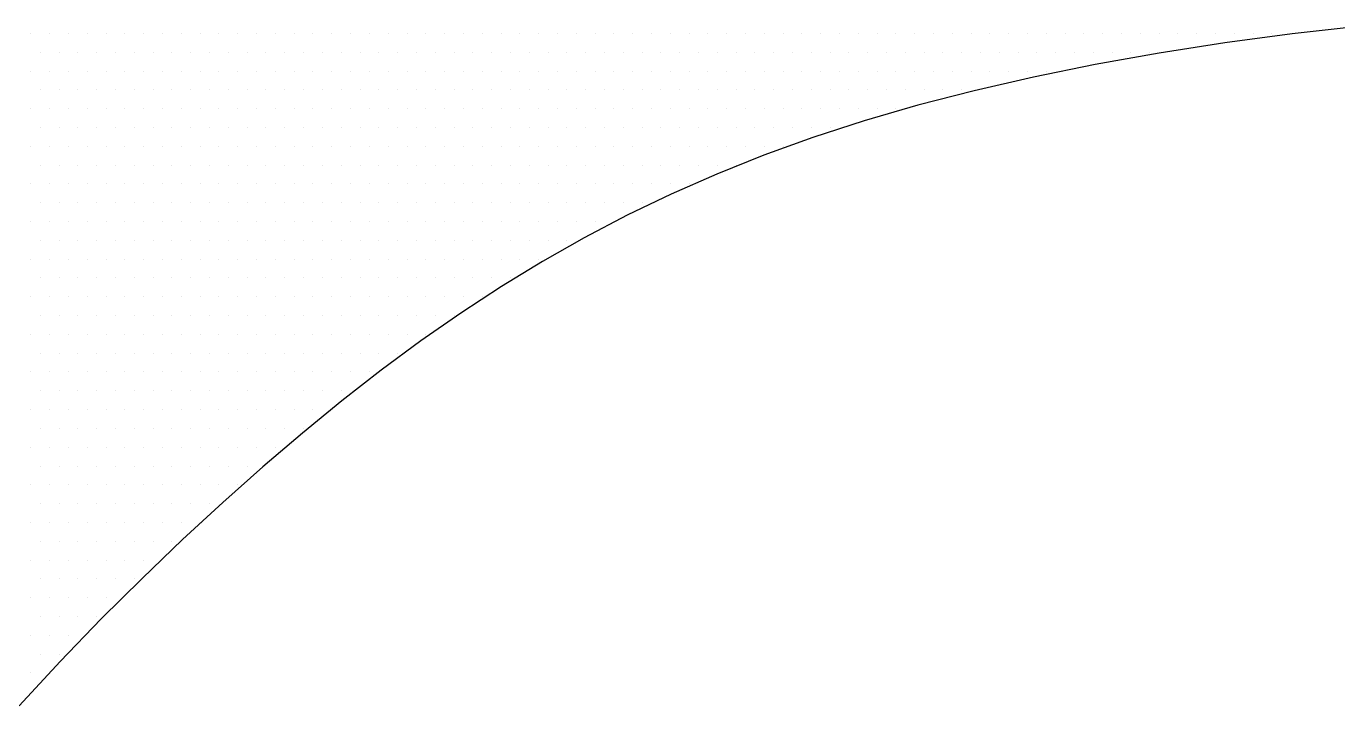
# Model space of a CAD drawing. Extents: x -427 to 62994, y 410 to 109394.
# Drawn here: x -42.989 to -42.435, y 609.871 to 610.158 of the extents above; entities that cross this region are included whole.
import ezdxf

# ---------------------------------------------------------------- set-up
doc = ezdxf.new("R2010")
doc.units = 0
doc.header["$MEASUREMENT"] = 0
doc.layers.add('LIN010CO', color=2, linetype='Continuous')

# ---------------------------------------------------------------- blocks, each defined once
blk = doc.blocks.new('*X43')
at = {"color": 0}
for p, q in [((261.794625, 628.32615), (261.794625, 628.32615)), ((261.800975, 628.32615), (261.800975, 628.32615)), ((261.807325, 628.32615), (261.807325, 628.32615)), ((261.813675, 628.32615), (261.813675, 628.32615)), ((261.820025, 628.32615), (261.820025, 628.32615)), ((261.826375, 628.32615), (261.826375, 628.32615)), ((261.832725, 628.32615), (261.832725, 628.32615)), ((261.839075, 628.32615), (261.839075, 628.32615)), ((261.845425, 628.32615), (261.845425, 628.32615)), ((261.851775, 628.32615), (261.851775, 628.32615)), ((261.858125, 628.32615), (261.858125, 628.32615)), ((261.864475, 628.32615), (261.864475, 628.32615)), ((261.870825, 628.32615), (261.870825, 628.32615)), ((261.877175, 628.32615), (261.877175, 628.32615)), ((261.883525, 628.32615), (261.883525, 628.32615)), ((261.889875, 628.32615), (261.889875, 628.32615)), ((261.896225, 628.32615), (261.896225, 628.32615)), ((261.902575, 628.32615), (261.902575, 628.32615)), ((261.908925, 628.32615), (261.908925, 628.32615)), ((261.915275, 628.32615), (261.915275, 628.32615)), ((261.921625, 628.32615), (261.921625, 628.32615)), ((261.927975, 628.32615), (261.927975, 628.32615)), ((261.934325, 628.32615), (261.934325, 628.32615)), ((261.940675, 628.32615), (261.940675, 628.32615)), ((261.947025, 628.32615), (261.947025, 628.32615)), ((261.953375, 628.32615), (261.953375, 628.32615)), ((261.959725, 628.32615), (261.959725, 628.32615)), ((261.966075, 628.32615), (261.966075, 628.32615)), ((261.972425, 628.32615), (261.972425, 628.32615)), ((261.978775, 628.32615), (261.978775, 628.32615)), ((261.985125, 628.32615), (261.985125, 628.32615)), ((261.991475, 628.32615), (261.991475, 628.32615)), ((261.997825, 628.32615), (261.997825, 628.32615)), ((262.004175, 628.32615), (262.004175, 628.32615)), ((262.010525, 628.32615), (262.010525, 628.32615)), ((262.016875, 628.32615), (262.016875, 628.32615)), ((262.023225, 628.32615), (262.023225, 628.32615)), ((262.029575, 628.32615), (262.029575, 628.32615)), ((262.035925, 628.32615), (262.035925, 628.32615)), ((262.042275, 628.32615), (262.042275, 628.32615)), ((262.048625, 628.32615), (262.048625, 628.32615)), ((262.054975, 628.32615), (262.054975, 628.32615)), ((262.061325, 628.32615), (262.061325, 628.32615)), ((262.067675, 628.32615), (262.067675, 628.32615)), ((262.074025, 628.32615), (262.074025, 628.32615)), ((262.080375, 628.32615), (262.080375, 628.32615)), ((262.086725, 628.32615), (262.086725, 628.32615)), ((262.093075, 628.32615), (262.093075, 628.32615)), ((262.099425, 628.32615), (262.099425, 628.32615)), ((262.105775, 628.32615), (262.105775, 628.32615)), ((262.112125, 628.32615), (262.112125, 628.32615)), ((262.118475, 628.32615), (262.118475, 628.32615)), ((262.124825, 628.32615), (262.124825, 628.32615)), ((262.131175, 628.32615), (262.131175, 628.32615)), ((262.137525, 628.32615), (262.137525, 628.32615)), ((262.143875, 628.32615), (262.143875, 628.32615)), ((262.150225, 628.32615), (262.150225, 628.32615)), ((262.156575, 628.32615), (262.156575, 628.32615)), ((262.162925, 628.32615), (262.162925, 628.32615)), ((262.169275, 628.32615), (262.169275, 628.32615)), ((262.175625, 628.32615), (262.175625, 628.32615)), ((262.181975, 628.32615), (262.181975, 628.32615)), ((262.188325, 628.32615), (262.188325, 628.32615)), ((262.194675, 628.32615), (262.194675, 628.32615)), ((262.201025, 628.32615), (262.201025, 628.32615)), ((262.207375, 628.32615), (262.207375, 628.32615)), ((262.213725, 628.32615), (262.213725, 628.32615)), ((262.220075, 628.32615), (262.220075, 628.32615)), ((261.84225, 628.3198), (261.84225, 628.3198)), ((261.8486, 628.3198), (261.8486, 628.3198)), ((261.85495, 628.3198), (261.85495, 628.3198)), ((261.8613, 628.3198), (261.8613, 628.3198)), ((261.86765, 628.3198), (261.86765, 628.3198)), ((261.874, 628.3198), (261.874, 628.3198)), ((261.88035, 628.3198), (261.88035, 628.3198)), ((261.8867, 628.3198), (261.8867, 628.3198)), ((261.89305, 628.3198), (261.89305, 628.3198)), ((261.8994, 628.3198), (261.8994, 628.3198)), ((261.90575, 628.3198), (261.90575, 628.3198)), ((261.9121, 628.3198), (261.9121, 628.3198)), ((261.91845, 628.3198), (261.91845, 628.3198)), ((261.9248, 628.3198), (261.9248, 628.3198)), ((261.93115, 628.3198), (261.93115, 628.3198)), ((261.9375, 628.3198), (261.9375, 628.3198)), ((261.94385, 628.3198), (261.94385, 628.3198)), ((261.9502, 628.3198), (261.9502, 628.3198)), ((261.95655, 628.3198), (261.95655, 628.3198)), ((261.9629, 628.3198), (261.9629, 628.3198)), ((261.96925, 628.3198), (261.96925, 628.3198)), ((261.9756, 628.3198), (261.9756, 628.3198)), ((261.98195, 628.3198), (261.98195, 628.3198)), ((261.9883, 628.3198), (261.9883, 628.3198)), ((261.99465, 628.3198), (261.99465, 628.3198)), ((262.001, 628.3198), (262.001, 628.3198)), ((262.00735, 628.3198), (262.00735, 628.3198)), ((262.0137, 628.3198), (262.0137, 628.3198)), ((262.02005, 628.3198), (262.02005, 628.3198)), ((262.0264, 628.3198), (262.0264, 628.3198)), ((262.03275, 628.3198), (262.03275, 628.3198)), ((262.0391, 628.3198), (262.0391, 628.3198)), ((262.04545, 628.3198), (262.04545, 628.3198)), ((262.0518, 628.3198), (262.0518, 628.3198)), ((262.05815, 628.3198), (262.05815, 628.3198)), ((262.0645, 628.3198), (262.0645, 628.3198)), ((262.07085, 628.3198), (262.07085, 628.3198)), ((262.0772, 628.3198), (262.0772, 628.3198)), ((262.08355, 628.3198), (262.08355, 628.3198)), ((262.0899, 628.3198), (262.0899, 628.3198)), ((262.09625, 628.3198), (262.09625, 628.3198)), ((262.1026, 628.3198), (262.1026, 628.3198)), ((262.10895, 628.3198), (262.10895, 628.3198)), ((262.1153, 628.3198), (262.1153, 628.3198)), ((262.12165, 628.3198), (262.12165, 628.3198)), ((262.128, 628.3198), (262.128, 628.3198)), ((262.13435, 628.3198), (262.13435, 628.3198)), ((262.1407, 628.3198), (262.1407, 628.3198)), ((262.14705, 628.3198), (262.14705, 628.3198)), ((262.1534, 628.3198), (262.1534, 628.3198)), ((262.15975, 628.3198), (262.15975, 628.3198)), ((262.1661, 628.3198), (262.1661, 628.3198)), ((262.17245, 628.3198), (262.17245, 628.3198)), ((262.1788, 628.3198), (262.1788, 628.3198)), ((262.18515, 628.3198), (262.18515, 628.3198)), ((262.1915, 628.3198), (262.1915, 628.3198)), ((262.19785, 628.3198), (262.19785, 628.3198)), ((262.2042, 628.3198), (262.2042, 628.3198)), ((262.21055, 628.3198), (262.21055, 628.3198)), ((262.2169, 628.3198), (262.2169, 628.3198)), ((261.877175, 628.31345), (261.877175, 628.31345)), ((261.883525, 628.31345), (261.883525, 628.31345)), ((261.889875, 628.31345), (261.889875, 628.31345)), ((261.896225, 628.31345), (261.896225, 628.31345)), ((261.902575, 628.31345), (261.902575, 628.31345)), ((261.908925, 628.31345), (261.908925, 628.31345)), ((261.915275, 628.31345), (261.915275, 628.31345)), ((261.921625, 628.31345), (261.921625, 628.31345)), ((261.927975, 628.31345), (261.927975, 628.31345)), ((261.934325, 628.31345), (261.934325, 628.31345)), ((261.940675, 628.31345), (261.940675, 628.31345)), ((261.947025, 628.31345), (261.947025, 628.31345)), ((261.953375, 628.31345), (261.953375, 628.31345)), ((261.959725, 628.31345), (261.959725, 628.31345)), ((261.966075, 628.31345), (261.966075, 628.31345)), ((261.972425, 628.31345), (261.972425, 628.31345)), ((261.978775, 628.31345), (261.978775, 628.31345)), ((261.985125, 628.31345), (261.985125, 628.31345)), ((261.991475, 628.31345), (261.991475, 628.31345)), ((261.997825, 628.31345), (261.997825, 628.31345)), ((262.004175, 628.31345), (262.004175, 628.31345)), ((262.010525, 628.31345), (262.010525, 628.31345)), ((262.016875, 628.31345), (262.016875, 628.31345)), ((262.023225, 628.31345), (262.023225, 628.31345)), ((262.029575, 628.31345), (262.029575, 628.31345)), ((262.035925, 628.31345), (262.035925, 628.31345)), ((262.042275, 628.31345), (262.042275, 628.31345)), ((262.048625, 628.31345), (262.048625, 628.31345)), ((262.054975, 628.31345), (262.054975, 628.31345)), ((262.061325, 628.31345), (262.061325, 628.31345)), ((262.067675, 628.31345), (262.067675, 628.31345)), ((262.074025, 628.31345), (262.074025, 628.31345)), ((262.080375, 628.31345), (262.080375, 628.31345)), ((262.086725, 628.31345), (262.086725, 628.31345)), ((262.093075, 628.31345), (262.093075, 628.31345)), ((262.099425, 628.31345), (262.099425, 628.31345)), ((262.105775, 628.31345), (262.105775, 628.31345)), ((262.112125, 628.31345), (262.112125, 628.31345)), ((262.118475, 628.31345), (262.118475, 628.31345)), ((262.124825, 628.31345), (262.124825, 628.31345)), ((262.131175, 628.31345), (262.131175, 628.31345)), ((262.137525, 628.31345), (262.137525, 628.31345)), ((262.143875, 628.31345), (262.143875, 628.31345)), ((262.150225, 628.31345), (262.150225, 628.31345)), ((262.156575, 628.31345), (262.156575, 628.31345)), ((262.162925, 628.31345), (262.162925, 628.31345)), ((262.169275, 628.31345), (262.169275, 628.31345)), ((262.175625, 628.31345), (262.175625, 628.31345)), ((262.181975, 628.31345), (262.181975, 628.31345)), ((262.188325, 628.31345), (262.188325, 628.31345)), ((262.194675, 628.31345), (262.194675, 628.31345)), ((262.201025, 628.31345), (262.201025, 628.31345)), ((262.207375, 628.31345), (262.207375, 628.31345)), ((262.213725, 628.31345), (262.213725, 628.31345)), ((262.220075, 628.31345), (262.220075, 628.31345)), ((261.90575, 628.3071), (261.90575, 628.3071)), ((261.9121, 628.3071), (261.9121, 628.3071)), ((261.91845, 628.3071), (261.91845, 628.3071)), ((261.9248, 628.3071), (261.9248, 628.3071)), ((261.93115, 628.3071), (261.93115, 628.3071)), ((261.9375, 628.3071), (261.9375, 628.3071)), ((261.94385, 628.3071), (261.94385, 628.3071)), ((261.9502, 628.3071), (261.9502, 628.3071)), ((261.95655, 628.3071), (261.95655, 628.3071)), ((261.9629, 628.3071), (261.9629, 628.3071)), ((261.96925, 628.3071), (261.96925, 628.3071)), ((261.9756, 628.3071), (261.9756, 628.3071)), ((261.98195, 628.3071), (261.98195, 628.3071)), ((261.9883, 628.3071), (261.9883, 628.3071)), ((261.99465, 628.3071), (261.99465, 628.3071)), ((262.001, 628.3071), (262.001, 628.3071)), ((262.00735, 628.3071), (262.00735, 628.3071)), ((262.0137, 628.3071), (262.0137, 628.3071)), ((262.02005, 628.3071), (262.02005, 628.3071)), ((262.0264, 628.3071), (262.0264, 628.3071)), ((262.03275, 628.3071), (262.03275, 628.3071)), ((262.0391, 628.3071), (262.0391, 628.3071)), ((262.04545, 628.3071), (262.04545, 628.3071)), ((262.0518, 628.3071), (262.0518, 628.3071)), ((262.05815, 628.3071), (262.05815, 628.3071)), ((262.0645, 628.3071), (262.0645, 628.3071)), ((262.07085, 628.3071), (262.07085, 628.3071)), ((262.0772, 628.3071), (262.0772, 628.3071)), ((262.08355, 628.3071), (262.08355, 628.3071)), ((262.0899, 628.3071), (262.0899, 628.3071)), ((262.09625, 628.3071), (262.09625, 628.3071)), ((262.1026, 628.3071), (262.1026, 628.3071)), ((262.10895, 628.3071), (262.10895, 628.3071)), ((262.1153, 628.3071), (262.1153, 628.3071)), ((262.12165, 628.3071), (262.12165, 628.3071)), ((262.128, 628.3071), (262.128, 628.3071)), ((262.13435, 628.3071), (262.13435, 628.3071)), ((262.1407, 628.3071), (262.1407, 628.3071)), ((262.14705, 628.3071), (262.14705, 628.3071)), ((262.1534, 628.3071), (262.1534, 628.3071)), ((262.15975, 628.3071), (262.15975, 628.3071)), ((262.1661, 628.3071), (262.1661, 628.3071)), ((262.17245, 628.3071), (262.17245, 628.3071)), ((262.1788, 628.3071), (262.1788, 628.3071)), ((262.18515, 628.3071), (262.18515, 628.3071)), ((262.1915, 628.3071), (262.1915, 628.3071)), ((262.19785, 628.3071), (262.19785, 628.3071)), ((262.2042, 628.3071), (262.2042, 628.3071)), ((262.21055, 628.3071), (262.21055, 628.3071)), ((262.2169, 628.3071), (262.2169, 628.3071)), ((261.927975, 628.30075), (261.927975, 628.30075)), ((261.934325, 628.30075), (261.934325, 628.30075)), ((261.940675, 628.30075), (261.940675, 628.30075)), ((261.947025, 628.30075), (261.947025, 628.30075)), ((261.953375, 628.30075), (261.953375, 628.30075)), ((261.959725, 628.30075), (261.959725, 628.30075)), ((261.966075, 628.30075), (261.966075, 628.30075)), ((261.972425, 628.30075), (261.972425, 628.30075)), ((261.978775, 628.30075), (261.978775, 628.30075)), ((261.985125, 628.30075), (261.985125, 628.30075)), ((261.991475, 628.30075), (261.991475, 628.30075)), ((261.997825, 628.30075), (261.997825, 628.30075)), ((262.004175, 628.30075), (262.004175, 628.30075)), ((262.010525, 628.30075), (262.010525, 628.30075)), ((262.016875, 628.30075), (262.016875, 628.30075)), ((262.023225, 628.30075), (262.023225, 628.30075)), ((262.029575, 628.30075), (262.029575, 628.30075)), ((262.035925, 628.30075), (262.035925, 628.30075)), ((262.042275, 628.30075), (262.042275, 628.30075)), ((262.048625, 628.30075), (262.048625, 628.30075)), ((262.054975, 628.30075), (262.054975, 628.30075)), ((262.061325, 628.30075), (262.061325, 628.30075)), ((262.067675, 628.30075), (262.067675, 628.30075)), ((262.074025, 628.30075), (262.074025, 628.30075)), ((262.080375, 628.30075), (262.080375, 628.30075)), ((262.086725, 628.30075), (262.086725, 628.30075)), ((262.093075, 628.30075), (262.093075, 628.30075)), ((262.099425, 628.30075), (262.099425, 628.30075)), ((262.105775, 628.30075), (262.105775, 628.30075)), ((262.112125, 628.30075), (262.112125, 628.30075)), ((262.118475, 628.30075), (262.118475, 628.30075)), ((262.124825, 628.30075), (262.124825, 628.30075)), ((262.131175, 628.30075), (262.131175, 628.30075)), ((262.137525, 628.30075), (262.137525, 628.30075)), ((262.143875, 628.30075), (262.143875, 628.30075)), ((262.150225, 628.30075), (262.150225, 628.30075)), ((262.156575, 628.30075), (262.156575, 628.30075)), ((262.162925, 628.30075), (262.162925, 628.30075)), ((262.169275, 628.30075), (262.169275, 628.30075)), ((262.175625, 628.30075), (262.175625, 628.30075)), ((262.181975, 628.30075), (262.181975, 628.30075)), ((262.188325, 628.30075), (262.188325, 628.30075)), ((262.194675, 628.30075), (262.194675, 628.30075)), ((262.201025, 628.30075), (262.201025, 628.30075)), ((262.207375, 628.30075), (262.207375, 628.30075)), ((262.213725, 628.30075), (262.213725, 628.30075)), ((262.220075, 628.30075), (262.220075, 628.30075)), ((261.9502, 628.2944), (261.9502, 628.2944)), ((261.95655, 628.2944), (261.95655, 628.2944)), ((261.9629, 628.2944), (261.9629, 628.2944)), ((261.96925, 628.2944), (261.96925, 628.2944)), ((261.9756, 628.2944), (261.9756, 628.2944)), ((261.98195, 628.2944), (261.98195, 628.2944)), ((261.9883, 628.2944), (261.9883, 628.2944)), ((261.99465, 628.2944), (261.99465, 628.2944)), ((262.001, 628.2944), (262.001, 628.2944)), ((262.00735, 628.2944), (262.00735, 628.2944)), ((262.0137, 628.2944), (262.0137, 628.2944)), ((262.02005, 628.2944), (262.02005, 628.2944)), ((262.0264, 628.2944), (262.0264, 628.2944)), ((262.03275, 628.2944), (262.03275, 628.2944)), ((262.0391, 628.2944), (262.0391, 628.2944)), ((262.04545, 628.2944), (262.04545, 628.2944)), ((262.0518, 628.2944), (262.0518, 628.2944)), ((262.05815, 628.2944), (262.05815, 628.2944)), ((262.0645, 628.2944), (262.0645, 628.2944)), ((262.07085, 628.2944), (262.07085, 628.2944)), ((262.0772, 628.2944), (262.0772, 628.2944)), ((262.08355, 628.2944), (262.08355, 628.2944)), ((262.0899, 628.2944), (262.0899, 628.2944)), ((262.09625, 628.2944), (262.09625, 628.2944)), ((262.1026, 628.2944), (262.1026, 628.2944)), ((262.10895, 628.2944), (262.10895, 628.2944)), ((262.1153, 628.2944), (262.1153, 628.2944)), ((262.12165, 628.2944), (262.12165, 628.2944)), ((262.128, 628.2944), (262.128, 628.2944)), ((262.13435, 628.2944), (262.13435, 628.2944)), ((262.1407, 628.2944), (262.1407, 628.2944)), ((262.14705, 628.2944), (262.14705, 628.2944)), ((262.1534, 628.2944), (262.1534, 628.2944)), ((262.15975, 628.2944), (262.15975, 628.2944)), ((262.1661, 628.2944), (262.1661, 628.2944)), ((262.17245, 628.2944), (262.17245, 628.2944)), ((262.1788, 628.2944), (262.1788, 628.2944)), ((262.18515, 628.2944), (262.18515, 628.2944)), ((262.1915, 628.2944), (262.1915, 628.2944)), ((262.19785, 628.2944), (262.19785, 628.2944)), ((262.2042, 628.2944), (262.2042, 628.2944)), ((262.21055, 628.2944), (262.21055, 628.2944)), ((262.2169, 628.2944), (262.2169, 628.2944)), ((261.966075, 628.28805), (261.966075, 628.28805)), ((261.972425, 628.28805), (261.972425, 628.28805)), ((261.978775, 628.28805), (261.978775, 628.28805)), ((261.985125, 628.28805), (261.985125, 628.28805)), ((261.991475, 628.28805), (261.991475, 628.28805)), ((261.997825, 628.28805), (261.997825, 628.28805)), ((262.004175, 628.28805), (262.004175, 628.28805)), ((262.010525, 628.28805), (262.010525, 628.28805)), ((262.016875, 628.28805), (262.016875, 628.28805)), ((262.023225, 628.28805), (262.023225, 628.28805)), ((262.029575, 628.28805), (262.029575, 628.28805)), ((262.035925, 628.28805), (262.035925, 628.28805)), ((262.042275, 628.28805), (262.042275, 628.28805)), ((262.048625, 628.28805), (262.048625, 628.28805)), ((262.054975, 628.28805), (262.054975, 628.28805)), ((262.061325, 628.28805), (262.061325, 628.28805)), ((262.067675, 628.28805), (262.067675, 628.28805)), ((262.074025, 628.28805), (262.074025, 628.28805)), ((262.080375, 628.28805), (262.080375, 628.28805)), ((262.086725, 628.28805), (262.086725, 628.28805)), ((262.093075, 628.28805), (262.093075, 628.28805)), ((262.099425, 628.28805), (262.099425, 628.28805)), ((262.105775, 628.28805), (262.105775, 628.28805)), ((262.112125, 628.28805), (262.112125, 628.28805)), ((262.118475, 628.28805), (262.118475, 628.28805)), ((262.124825, 628.28805), (262.124825, 628.28805)), ((262.131175, 628.28805), (262.131175, 628.28805)), ((262.137525, 628.28805), (262.137525, 628.28805)), ((262.143875, 628.28805), (262.143875, 628.28805)), ((262.150225, 628.28805), (262.150225, 628.28805)), ((262.156575, 628.28805), (262.156575, 628.28805)), ((262.162925, 628.28805), (262.162925, 628.28805)), ((262.169275, 628.28805), (262.169275, 628.28805)), ((262.175625, 628.28805), (262.175625, 628.28805)), ((262.181975, 628.28805), (262.181975, 628.28805)), ((262.188325, 628.28805), (262.188325, 628.28805)), ((262.194675, 628.28805), (262.194675, 628.28805)), ((262.201025, 628.28805), (262.201025, 628.28805)), ((262.207375, 628.28805), (262.207375, 628.28805)), ((262.213725, 628.28805), (262.213725, 628.28805)), ((262.220075, 628.28805), (262.220075, 628.28805)), ((261.98195, 628.2817), (261.98195, 628.2817)), ((261.9883, 628.2817), (261.9883, 628.2817)), ((261.99465, 628.2817), (261.99465, 628.2817)), ((262.001, 628.2817), (262.001, 628.2817)), ((262.00735, 628.2817), (262.00735, 628.2817)), ((262.0137, 628.2817), (262.0137, 628.2817)), ((262.02005, 628.2817), (262.02005, 628.2817)), ((262.0264, 628.2817), (262.0264, 628.2817)), ((262.03275, 628.2817), (262.03275, 628.2817)), ((262.0391, 628.2817), (262.0391, 628.2817)), ((262.04545, 628.2817), (262.04545, 628.2817)), ((262.0518, 628.2817), (262.0518, 628.2817)), ((262.05815, 628.2817), (262.05815, 628.2817)), ((262.0645, 628.2817), (262.0645, 628.2817)), ((262.07085, 628.2817), (262.07085, 628.2817)), ((262.0772, 628.2817), (262.0772, 628.2817)), ((262.08355, 628.2817), (262.08355, 628.2817)), ((262.0899, 628.2817), (262.0899, 628.2817)), ((262.09625, 628.2817), (262.09625, 628.2817)), ((262.1026, 628.2817), (262.1026, 628.2817)), ((262.10895, 628.2817), (262.10895, 628.2817)), ((262.1153, 628.2817), (262.1153, 628.2817)), ((262.12165, 628.2817), (262.12165, 628.2817)), ((262.128, 628.2817), (262.128, 628.2817)), ((262.13435, 628.2817), (262.13435, 628.2817)), ((262.1407, 628.2817), (262.1407, 628.2817)), ((262.14705, 628.2817), (262.14705, 628.2817)), ((262.1534, 628.2817), (262.1534, 628.2817)), ((262.15975, 628.2817), (262.15975, 628.2817)), ((262.1661, 628.2817), (262.1661, 628.2817)), ((262.17245, 628.2817), (262.17245, 628.2817)), ((262.1788, 628.2817), (262.1788, 628.2817)), ((262.18515, 628.2817), (262.18515, 628.2817)), ((262.1915, 628.2817), (262.1915, 628.2817)), ((262.19785, 628.2817), (262.19785, 628.2817)), ((262.2042, 628.2817), (262.2042, 628.2817)), ((262.21055, 628.2817), (262.21055, 628.2817)), ((262.2169, 628.2817), (262.2169, 628.2817)), ((261.997825, 628.27535), (261.997825, 628.27535)), ((262.004175, 628.27535), (262.004175, 628.27535)), ((262.010525, 628.27535), (262.010525, 628.27535)), ((262.016875, 628.27535), (262.016875, 628.27535)), ((262.023225, 628.27535), (262.023225, 628.27535)), ((262.029575, 628.27535), (262.029575, 628.27535)), ((262.035925, 628.27535), (262.035925, 628.27535)), ((262.042275, 628.27535), (262.042275, 628.27535)), ((262.048625, 628.27535), (262.048625, 628.27535)), ((262.054975, 628.27535), (262.054975, 628.27535)), ((262.061325, 628.27535), (262.061325, 628.27535)), ((262.067675, 628.27535), (262.067675, 628.27535)), ((262.074025, 628.27535), (262.074025, 628.27535)), ((262.080375, 628.27535), (262.080375, 628.27535)), ((262.086725, 628.27535), (262.086725, 628.27535)), ((262.093075, 628.27535), (262.093075, 628.27535)), ((262.099425, 628.27535), (262.099425, 628.27535)), ((262.105775, 628.27535), (262.105775, 628.27535)), ((262.112125, 628.27535), (262.112125, 628.27535)), ((262.118475, 628.27535), (262.118475, 628.27535)), ((262.124825, 628.27535), (262.124825, 628.27535)), ((262.131175, 628.27535), (262.131175, 628.27535)), ((262.137525, 628.27535), (262.137525, 628.27535)), ((262.143875, 628.27535), (262.143875, 628.27535)), ((262.150225, 628.27535), (262.150225, 628.27535)), ((262.156575, 628.27535), (262.156575, 628.27535)), ((262.162925, 628.27535), (262.162925, 628.27535)), ((262.169275, 628.27535), (262.169275, 628.27535)), ((262.175625, 628.27535), (262.175625, 628.27535)), ((262.181975, 628.27535), (262.181975, 628.27535)), ((262.188325, 628.27535), (262.188325, 628.27535)), ((262.194675, 628.27535), (262.194675, 628.27535)), ((262.201025, 628.27535), (262.201025, 628.27535)), ((262.207375, 628.27535), (262.207375, 628.27535)), ((262.213725, 628.27535), (262.213725, 628.27535)), ((262.220075, 628.27535), (262.220075, 628.27535)), ((262.0137, 628.269), (262.0137, 628.269)), ((262.02005, 628.269), (262.02005, 628.269)), ((262.0264, 628.269), (262.0264, 628.269)), ((262.03275, 628.269), (262.03275, 628.269)), ((262.0391, 628.269), (262.0391, 628.269)), ((262.04545, 628.269), (262.04545, 628.269)), ((262.0518, 628.269), (262.0518, 628.269)), ((262.05815, 628.269), (262.05815, 628.269)), ((262.0645, 628.269), (262.0645, 628.269)), ((262.07085, 628.269), (262.07085, 628.269)), ((262.0772, 628.269), (262.0772, 628.269)), ((262.08355, 628.269), (262.08355, 628.269)), ((262.0899, 628.269), (262.0899, 628.269)), ((262.09625, 628.269), (262.09625, 628.269)), ((262.1026, 628.269), (262.1026, 628.269)), ((262.10895, 628.269), (262.10895, 628.269)), ((262.1153, 628.269), (262.1153, 628.269)), ((262.12165, 628.269), (262.12165, 628.269)), ((262.128, 628.269), (262.128, 628.269)), ((262.13435, 628.269), (262.13435, 628.269)), ((262.1407, 628.269), (262.1407, 628.269)), ((262.14705, 628.269), (262.14705, 628.269)), ((262.1534, 628.269), (262.1534, 628.269)), ((262.15975, 628.269), (262.15975, 628.269)), ((262.1661, 628.269), (262.1661, 628.269)), ((262.17245, 628.269), (262.17245, 628.269)), ((262.1788, 628.269), (262.1788, 628.269)), ((262.18515, 628.269), (262.18515, 628.269)), ((262.1915, 628.269), (262.1915, 628.269)), ((262.19785, 628.269), (262.19785, 628.269)), ((262.2042, 628.269), (262.2042, 628.269)), ((262.21055, 628.269), (262.21055, 628.269)), ((262.2169, 628.269), (262.2169, 628.269)), ((262.023225, 628.26265), (262.023225, 628.26265)), ((262.029575, 628.26265), (262.029575, 628.26265)), ((262.035925, 628.26265), (262.035925, 628.26265)), ((262.042275, 628.26265), (262.042275, 628.26265)), ((262.048625, 628.26265), (262.048625, 628.26265)), ((262.054975, 628.26265), (262.054975, 628.26265)), ((262.061325, 628.26265), (262.061325, 628.26265)), ((262.067675, 628.26265), (262.067675, 628.26265)), ((262.074025, 628.26265), (262.074025, 628.26265)), ((262.080375, 628.26265), (262.080375, 628.26265)), ((262.086725, 628.26265), (262.086725, 628.26265)), ((262.093075, 628.26265), (262.093075, 628.26265)), ((262.099425, 628.26265), (262.099425, 628.26265)), ((262.105775, 628.26265), (262.105775, 628.26265)), ((262.112125, 628.26265), (262.112125, 628.26265)), ((262.118475, 628.26265), (262.118475, 628.26265)), ((262.124825, 628.26265), (262.124825, 628.26265)), ((262.131175, 628.26265), (262.131175, 628.26265)), ((262.137525, 628.26265), (262.137525, 628.26265)), ((262.143875, 628.26265), (262.143875, 628.26265)), ((262.150225, 628.26265), (262.150225, 628.26265)), ((262.156575, 628.26265), (262.156575, 628.26265)), ((262.162925, 628.26265), (262.162925, 628.26265)), ((262.169275, 628.26265), (262.169275, 628.26265)), ((262.175625, 628.26265), (262.175625, 628.26265)), ((262.181975, 628.26265), (262.181975, 628.26265)), ((262.188325, 628.26265), (262.188325, 628.26265)), ((262.194675, 628.26265), (262.194675, 628.26265)), ((262.201025, 628.26265), (262.201025, 628.26265)), ((262.207375, 628.26265), (262.207375, 628.26265)), ((262.213725, 628.26265), (262.213725, 628.26265)), ((262.220075, 628.26265), (262.220075, 628.26265)), ((262.0391, 628.2563), (262.0391, 628.2563)), ((262.04545, 628.2563), (262.04545, 628.2563)), ((262.0518, 628.2563), (262.0518, 628.2563)), ((262.05815, 628.2563), (262.05815, 628.2563)), ((262.0645, 628.2563), (262.0645, 628.2563)), ((262.07085, 628.2563), (262.07085, 628.2563)), ((262.0772, 628.2563), (262.0772, 628.2563)), ((262.08355, 628.2563), (262.08355, 628.2563)), ((262.0899, 628.2563), (262.0899, 628.2563)), ((262.09625, 628.2563), (262.09625, 628.2563)), ((262.1026, 628.2563), (262.1026, 628.2563)), ((262.10895, 628.2563), (262.10895, 628.2563)), ((262.1153, 628.2563), (262.1153, 628.2563)), ((262.12165, 628.2563), (262.12165, 628.2563)), ((262.128, 628.2563), (262.128, 628.2563)), ((262.13435, 628.2563), (262.13435, 628.2563)), ((262.1407, 628.2563), (262.1407, 628.2563)), ((262.14705, 628.2563), (262.14705, 628.2563)), ((262.1534, 628.2563), (262.1534, 628.2563)), ((262.15975, 628.2563), (262.15975, 628.2563)), ((262.1661, 628.2563), (262.1661, 628.2563)), ((262.17245, 628.2563), (262.17245, 628.2563)), ((262.1788, 628.2563), (262.1788, 628.2563)), ((262.18515, 628.2563), (262.18515, 628.2563)), ((262.1915, 628.2563), (262.1915, 628.2563)), ((262.19785, 628.2563), (262.19785, 628.2563)), ((262.2042, 628.2563), (262.2042, 628.2563)), ((262.21055, 628.2563), (262.21055, 628.2563)), ((262.2169, 628.2563), (262.2169, 628.2563)), ((262.048625, 628.24995), (262.048625, 628.24995)), ((262.054975, 628.24995), (262.054975, 628.24995)), ((262.061325, 628.24995), (262.061325, 628.24995)), ((262.067675, 628.24995), (262.067675, 628.24995)), ((262.074025, 628.24995), (262.074025, 628.24995)), ((262.080375, 628.24995), (262.080375, 628.24995)), ((262.086725, 628.24995), (262.086725, 628.24995)), ((262.093075, 628.24995), (262.093075, 628.24995)), ((262.099425, 628.24995), (262.099425, 628.24995)), ((262.105775, 628.24995), (262.105775, 628.24995)), ((262.112125, 628.24995), (262.112125, 628.24995)), ((262.118475, 628.24995), (262.118475, 628.24995)), ((262.124825, 628.24995), (262.124825, 628.24995)), ((262.131175, 628.24995), (262.131175, 628.24995)), ((262.137525, 628.24995), (262.137525, 628.24995)), ((262.143875, 628.24995), (262.143875, 628.24995)), ((262.150225, 628.24995), (262.150225, 628.24995)), ((262.156575, 628.24995), (262.156575, 628.24995)), ((262.162925, 628.24995), (262.162925, 628.24995)), ((262.169275, 628.24995), (262.169275, 628.24995)), ((262.175625, 628.24995), (262.175625, 628.24995)), ((262.181975, 628.24995), (262.181975, 628.24995)), ((262.188325, 628.24995), (262.188325, 628.24995)), ((262.194675, 628.24995), (262.194675, 628.24995)), ((262.201025, 628.24995), (262.201025, 628.24995)), ((262.207375, 628.24995), (262.207375, 628.24995)), ((262.213725, 628.24995), (262.213725, 628.24995)), ((262.220075, 628.24995), (262.220075, 628.24995)), ((262.05815, 628.2436), (262.05815, 628.2436)), ((262.0645, 628.2436), (262.0645, 628.2436)), ((262.07085, 628.2436), (262.07085, 628.2436)), ((262.0772, 628.2436), (262.0772, 628.2436)), ((262.08355, 628.2436), (262.08355, 628.2436)), ((262.0899, 628.2436), (262.0899, 628.2436)), ((262.09625, 628.2436), (262.09625, 628.2436)), ((262.1026, 628.2436), (262.1026, 628.2436)), ((262.10895, 628.2436), (262.10895, 628.2436)), ((262.1153, 628.2436), (262.1153, 628.2436)), ((262.12165, 628.2436), (262.12165, 628.2436)), ((262.128, 628.2436), (262.128, 628.2436)), ((262.13435, 628.2436), (262.13435, 628.2436)), ((262.1407, 628.2436), (262.1407, 628.2436)), ((262.14705, 628.2436), (262.14705, 628.2436)), ((262.1534, 628.2436), (262.1534, 628.2436)), ((262.15975, 628.2436), (262.15975, 628.2436)), ((262.1661, 628.2436), (262.1661, 628.2436)), ((262.17245, 628.2436), (262.17245, 628.2436)), ((262.1788, 628.2436), (262.1788, 628.2436)), ((262.18515, 628.2436), (262.18515, 628.2436)), ((262.1915, 628.2436), (262.1915, 628.2436)), ((262.19785, 628.2436), (262.19785, 628.2436)), ((262.2042, 628.2436), (262.2042, 628.2436)), ((262.21055, 628.2436), (262.21055, 628.2436)), ((262.2169, 628.2436), (262.2169, 628.2436)), ((262.067675, 628.23725), (262.067675, 628.23725)), ((262.074025, 628.23725), (262.074025, 628.23725)), ((262.080375, 628.23725), (262.080375, 628.23725)), ((262.086725, 628.23725), (262.086725, 628.23725)), ((262.093075, 628.23725), (262.093075, 628.23725)), ((262.099425, 628.23725), (262.099425, 628.23725)), ((262.105775, 628.23725), (262.105775, 628.23725)), ((262.112125, 628.23725), (262.112125, 628.23725)), ((262.118475, 628.23725), (262.118475, 628.23725)), ((262.124825, 628.23725), (262.124825, 628.23725)), ((262.131175, 628.23725), (262.131175, 628.23725)), ((262.137525, 628.23725), (262.137525, 628.23725)), ((262.143875, 628.23725), (262.143875, 628.23725)), ((262.150225, 628.23725), (262.150225, 628.23725)), ((262.156575, 628.23725), (262.156575, 628.23725)), ((262.162925, 628.23725), (262.162925, 628.23725)), ((262.169275, 628.23725), (262.169275, 628.23725)), ((262.175625, 628.23725), (262.175625, 628.23725)), ((262.181975, 628.23725), (262.181975, 628.23725)), ((262.188325, 628.23725), (262.188325, 628.23725)), ((262.194675, 628.23725), (262.194675, 628.23725)), ((262.201025, 628.23725), (262.201025, 628.23725)), ((262.207375, 628.23725), (262.207375, 628.23725)), ((262.213725, 628.23725), (262.213725, 628.23725)), ((262.220075, 628.23725), (262.220075, 628.23725)), ((262.0772, 628.2309), (262.0772, 628.2309)), ((262.08355, 628.2309), (262.08355, 628.2309)), ((262.0899, 628.2309), (262.0899, 628.2309)), ((262.09625, 628.2309), (262.09625, 628.2309)), ((262.1026, 628.2309), (262.1026, 628.2309)), ((262.10895, 628.2309), (262.10895, 628.2309)), ((262.1153, 628.2309), (262.1153, 628.2309)), ((262.12165, 628.2309), (262.12165, 628.2309)), ((262.128, 628.2309), (262.128, 628.2309)), ((262.13435, 628.2309), (262.13435, 628.2309)), ((262.1407, 628.2309), (262.1407, 628.2309)), ((262.14705, 628.2309), (262.14705, 628.2309)), ((262.1534, 628.2309), (262.1534, 628.2309)), ((262.15975, 628.2309), (262.15975, 628.2309)), ((262.1661, 628.2309), (262.1661, 628.2309)), ((262.17245, 628.2309), (262.17245, 628.2309)), ((262.1788, 628.2309), (262.1788, 628.2309)), ((262.18515, 628.2309), (262.18515, 628.2309)), ((262.1915, 628.2309), (262.1915, 628.2309)), ((262.19785, 628.2309), (262.19785, 628.2309)), ((262.2042, 628.2309), (262.2042, 628.2309)), ((262.21055, 628.2309), (262.21055, 628.2309)), ((262.2169, 628.2309), (262.2169, 628.2309)), ((262.086725, 628.22455), (262.086725, 628.22455)), ((262.093075, 628.22455), (262.093075, 628.22455)), ((262.099425, 628.22455), (262.099425, 628.22455)), ((262.105775, 628.22455), (262.105775, 628.22455)), ((262.112125, 628.22455), (262.112125, 628.22455)), ((262.118475, 628.22455), (262.118475, 628.22455)), ((262.124825, 628.22455), (262.124825, 628.22455)), ((262.131175, 628.22455), (262.131175, 628.22455)), ((262.137525, 628.22455), (262.137525, 628.22455)), ((262.143875, 628.22455), (262.143875, 628.22455)), ((262.150225, 628.22455), (262.150225, 628.22455)), ((262.156575, 628.22455), (262.156575, 628.22455)), ((262.162925, 628.22455), (262.162925, 628.22455)), ((262.169275, 628.22455), (262.169275, 628.22455)), ((262.175625, 628.22455), (262.175625, 628.22455)), ((262.181975, 628.22455), (262.181975, 628.22455)), ((262.188325, 628.22455), (262.188325, 628.22455)), ((262.194675, 628.22455), (262.194675, 628.22455)), ((262.201025, 628.22455), (262.201025, 628.22455)), ((262.207375, 628.22455), (262.207375, 628.22455)), ((262.213725, 628.22455), (262.213725, 628.22455)), ((262.220075, 628.22455), (262.220075, 628.22455)), ((262.09625, 628.2182), (262.09625, 628.2182)), ((262.1026, 628.2182), (262.1026, 628.2182)), ((262.10895, 628.2182), (262.10895, 628.2182)), ((262.1153, 628.2182), (262.1153, 628.2182)), ((262.12165, 628.2182), (262.12165, 628.2182)), ((262.128, 628.2182), (262.128, 628.2182)), ((262.13435, 628.2182), (262.13435, 628.2182)), ((262.1407, 628.2182), (262.1407, 628.2182)), ((262.14705, 628.2182), (262.14705, 628.2182)), ((262.1534, 628.2182), (262.1534, 628.2182)), ((262.15975, 628.2182), (262.15975, 628.2182)), ((262.1661, 628.2182), (262.1661, 628.2182)), ((262.17245, 628.2182), (262.17245, 628.2182)), ((262.1788, 628.2182), (262.1788, 628.2182)), ((262.18515, 628.2182), (262.18515, 628.2182)), ((262.1915, 628.2182), (262.1915, 628.2182)), ((262.19785, 628.2182), (262.19785, 628.2182)), ((262.2042, 628.2182), (262.2042, 628.2182)), ((262.21055, 628.2182), (262.21055, 628.2182)), ((262.2169, 628.2182), (262.2169, 628.2182)), ((262.105775, 628.21185), (262.105775, 628.21185)), ((262.112125, 628.21185), (262.112125, 628.21185)), ((262.118475, 628.21185), (262.118475, 628.21185)), ((262.124825, 628.21185), (262.124825, 628.21185)), ((262.131175, 628.21185), (262.131175, 628.21185)), ((262.137525, 628.21185), (262.137525, 628.21185)), ((262.143875, 628.21185), (262.143875, 628.21185)), ((262.150225, 628.21185), (262.150225, 628.21185)), ((262.156575, 628.21185), (262.156575, 628.21185)), ((262.162925, 628.21185), (262.162925, 628.21185)), ((262.169275, 628.21185), (262.169275, 628.21185)), ((262.175625, 628.21185), (262.175625, 628.21185)), ((262.181975, 628.21185), (262.181975, 628.21185)), ((262.188325, 628.21185), (262.188325, 628.21185)), ((262.194675, 628.21185), (262.194675, 628.21185)), ((262.201025, 628.21185), (262.201025, 628.21185)), ((262.207375, 628.21185), (262.207375, 628.21185)), ((262.213725, 628.21185), (262.213725, 628.21185)), ((262.220075, 628.21185), (262.220075, 628.21185)), ((262.1153, 628.2055), (262.1153, 628.2055)), ((262.12165, 628.2055), (262.12165, 628.2055)), ((262.128, 628.2055), (262.128, 628.2055)), ((262.13435, 628.2055), (262.13435, 628.2055)), ((262.1407, 628.2055), (262.1407, 628.2055)), ((262.14705, 628.2055), (262.14705, 628.2055)), ((262.1534, 628.2055), (262.1534, 628.2055)), ((262.15975, 628.2055), (262.15975, 628.2055)), ((262.1661, 628.2055), (262.1661, 628.2055)), ((262.17245, 628.2055), (262.17245, 628.2055)), ((262.1788, 628.2055), (262.1788, 628.2055)), ((262.18515, 628.2055), (262.18515, 628.2055)), ((262.1915, 628.2055), (262.1915, 628.2055)), ((262.19785, 628.2055), (262.19785, 628.2055)), ((262.2042, 628.2055), (262.2042, 628.2055)), ((262.21055, 628.2055), (262.21055, 628.2055)), ((262.2169, 628.2055), (262.2169, 628.2055)), ((262.124825, 628.19915), (262.124825, 628.19915)), ((262.131175, 628.19915), (262.131175, 628.19915)), ((262.137525, 628.19915), (262.137525, 628.19915)), ((262.143875, 628.19915), (262.143875, 628.19915)), ((262.150225, 628.19915), (262.150225, 628.19915)), ((262.156575, 628.19915), (262.156575, 628.19915)), ((262.162925, 628.19915), (262.162925, 628.19915)), ((262.169275, 628.19915), (262.169275, 628.19915)), ((262.175625, 628.19915), (262.175625, 628.19915)), ((262.181975, 628.19915), (262.181975, 628.19915)), ((262.188325, 628.19915), (262.188325, 628.19915)), ((262.194675, 628.19915), (262.194675, 628.19915)), ((262.201025, 628.19915), (262.201025, 628.19915)), ((262.207375, 628.19915), (262.207375, 628.19915)), ((262.213725, 628.19915), (262.213725, 628.19915)), ((262.220075, 628.19915), (262.220075, 628.19915)), ((262.128, 628.1928), (262.128, 628.1928)), ((262.13435, 628.1928), (262.13435, 628.1928)), ((262.1407, 628.1928), (262.1407, 628.1928)), ((262.14705, 628.1928), (262.14705, 628.1928)), ((262.1534, 628.1928), (262.1534, 628.1928)), ((262.15975, 628.1928), (262.15975, 628.1928)), ((262.1661, 628.1928), (262.1661, 628.1928)), ((262.17245, 628.1928), (262.17245, 628.1928)), ((262.1788, 628.1928), (262.1788, 628.1928)), ((262.18515, 628.1928), (262.18515, 628.1928)), ((262.1915, 628.1928), (262.1915, 628.1928)), ((262.19785, 628.1928), (262.19785, 628.1928)), ((262.2042, 628.1928), (262.2042, 628.1928)), ((262.21055, 628.1928), (262.21055, 628.1928)), ((262.2169, 628.1928), (262.2169, 628.1928)), ((262.137525, 628.18645), (262.137525, 628.18645)), ((262.143875, 628.18645), (262.143875, 628.18645)), ((262.150225, 628.18645), (262.150225, 628.18645)), ((262.156575, 628.18645), (262.156575, 628.18645)), ((262.162925, 628.18645), (262.162925, 628.18645)), ((262.169275, 628.18645), (262.169275, 628.18645)), ((262.175625, 628.18645), (262.175625, 628.18645)), ((262.181975, 628.18645), (262.181975, 628.18645)), ((262.188325, 628.18645), (262.188325, 628.18645)), ((262.194675, 628.18645), (262.194675, 628.18645)), ((262.201025, 628.18645), (262.201025, 628.18645)), ((262.207375, 628.18645), (262.207375, 628.18645)), ((262.213725, 628.18645), (262.213725, 628.18645)), ((262.220075, 628.18645), (262.220075, 628.18645)), ((262.14705, 628.1801), (262.14705, 628.1801)), ((262.1534, 628.1801), (262.1534, 628.1801)), ((262.15975, 628.1801), (262.15975, 628.1801)), ((262.1661, 628.1801), (262.1661, 628.1801)), ((262.17245, 628.1801), (262.17245, 628.1801)), ((262.1788, 628.1801), (262.1788, 628.1801)), ((262.18515, 628.1801), (262.18515, 628.1801)), ((262.1915, 628.1801), (262.1915, 628.1801)), ((262.19785, 628.1801), (262.19785, 628.1801)), ((262.2042, 628.1801), (262.2042, 628.1801)), ((262.21055, 628.1801), (262.21055, 628.1801)), ((262.2169, 628.1801), (262.2169, 628.1801)), ((262.150225, 628.17375), (262.150225, 628.17375)), ((262.156575, 628.17375), (262.156575, 628.17375)), ((262.162925, 628.17375), (262.162925, 628.17375)), ((262.169275, 628.17375), (262.169275, 628.17375)), ((262.175625, 628.17375), (262.175625, 628.17375)), ((262.181975, 628.17375), (262.181975, 628.17375)), ((262.188325, 628.17375), (262.188325, 628.17375)), ((262.194675, 628.17375), (262.194675, 628.17375)), ((262.201025, 628.17375), (262.201025, 628.17375)), ((262.207375, 628.17375), (262.207375, 628.17375)), ((262.213725, 628.17375), (262.213725, 628.17375)), ((262.220075, 628.17375), (262.220075, 628.17375)), ((262.15975, 628.1674), (262.15975, 628.1674)), ((262.1661, 628.1674), (262.1661, 628.1674)), ((262.17245, 628.1674), (262.17245, 628.1674)), ((262.1788, 628.1674), (262.1788, 628.1674)), ((262.18515, 628.1674), (262.18515, 628.1674)), ((262.1915, 628.1674), (262.1915, 628.1674)), ((262.19785, 628.1674), (262.19785, 628.1674)), ((262.2042, 628.1674), (262.2042, 628.1674)), ((262.21055, 628.1674), (262.21055, 628.1674)), ((262.2169, 628.1674), (262.2169, 628.1674)), ((262.162925, 628.16105), (262.162925, 628.16105)), ((262.169275, 628.16105), (262.169275, 628.16105)), ((262.175625, 628.16105), (262.175625, 628.16105)), ((262.181975, 628.16105), (262.181975, 628.16105)), ((262.188325, 628.16105), (262.188325, 628.16105)), ((262.194675, 628.16105), (262.194675, 628.16105)), ((262.201025, 628.16105), (262.201025, 628.16105)), ((262.207375, 628.16105), (262.207375, 628.16105)), ((262.213725, 628.16105), (262.213725, 628.16105)), ((262.220075, 628.16105), (262.220075, 628.16105)), ((262.17245, 628.1547), (262.17245, 628.1547)), ((262.1788, 628.1547), (262.1788, 628.1547)), ((262.18515, 628.1547), (262.18515, 628.1547)), ((262.1915, 628.1547), (262.1915, 628.1547)), ((262.19785, 628.1547), (262.19785, 628.1547)), ((262.2042, 628.1547), (262.2042, 628.1547)), ((262.21055, 628.1547), (262.21055, 628.1547)), ((262.2169, 628.1547), (262.2169, 628.1547)), ((262.181975, 628.14835), (262.181975, 628.14835)), ((262.188325, 628.14835), (262.188325, 628.14835)), ((262.194675, 628.14835), (262.194675, 628.14835)), ((262.201025, 628.14835), (262.201025, 628.14835)), ((262.207375, 628.14835), (262.207375, 628.14835)), ((262.213725, 628.14835), (262.213725, 628.14835)), ((262.220075, 628.14835), (262.220075, 628.14835)), ((262.18515, 628.142), (262.18515, 628.142)), ((262.1915, 628.142), (262.1915, 628.142)), ((262.19785, 628.142), (262.19785, 628.142)), ((262.2042, 628.142), (262.2042, 628.142)), ((262.21055, 628.142), (262.21055, 628.142)), ((262.2169, 628.142), (262.2169, 628.142)), ((262.194675, 628.13565), (262.194675, 628.13565)), ((262.201025, 628.13565), (262.201025, 628.13565)), ((262.207375, 628.13565), (262.207375, 628.13565)), ((262.213725, 628.13565), (262.213725, 628.13565)), ((262.220075, 628.13565), (262.220075, 628.13565)), ((262.19785, 628.1293), (262.19785, 628.1293)), ((262.2042, 628.1293), (262.2042, 628.1293)), ((262.21055, 628.1293), (262.21055, 628.1293)), ((262.2169, 628.1293), (262.2169, 628.1293)), ((262.207375, 628.12295), (262.207375, 628.12295)), ((262.213725, 628.12295), (262.213725, 628.12295)), ((262.220075, 628.12295), (262.220075, 628.12295)), ((262.21055, 628.1166), (262.21055, 628.1166)), ((262.2169, 628.1166), (262.2169, 628.1166)), ((262.220075, 628.11025), (262.220075, 628.11025))]:
    blk.add_line(p, q, dxfattribs=at)
blk = doc.blocks.new('FIP')
at = {"layer": 'LIN010CO'}
blk.add_lwpolyline([(-0.35388, 0.81929), (-0.36549, 0.81801), (-0.37688, 0.81649), (-0.38799, 0.81476), (-0.39879, 0.81283), (-0.4092, 0.81071), (-0.41919, 0.80841), (-0.4287, 0.80595), (-0.43776, 0.80331), (-0.44642, 0.8005), (-0.45471, 0.79751), (-0.46268, 0.79433), (-0.47036, 0.79095), (-0.4778, 0.78737), (-0.48504, 0.78358), (-0.49211, 0.77958), (-0.49904, 0.77534), (-0.50587, 0.77088), (-0.51262, 0.76619), (-0.51931, 0.76125), (-0.52597, 0.75606), (-0.53264, 0.75061), (-0.53933, 0.7449), (-0.54607, 0.73891), (-0.55287, 0.73265), (-0.55971, 0.72609), (-0.56659, 0.71924), (-0.57351, 0.71207), (-0.58047, 0.70458)], dxfattribs=at)
at = {"layer": 'LIN010CO', "xscale": -0.5, "yscale": 0.5, "zscale": 0.5}
blk.add_blockref('*X43', (130.53157, -313.345), dxfattribs=at)

msp = doc.modelspace()

# ---------------------------------------------------------------- block references
at = {"xscale": 2.5, "yscale": 2.5, "zscale": 2.5}
msp.add_blockref('FIP', (-41.54041, 608.11), dxfattribs=at)

doc.saveas('drawing.dxf')
